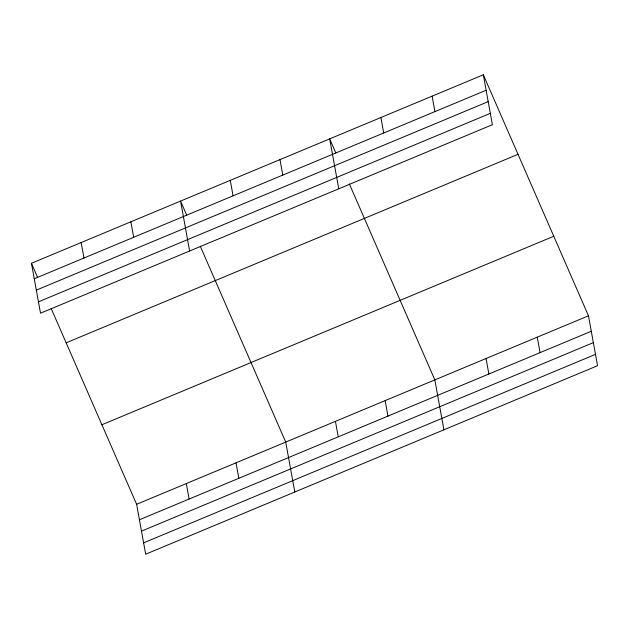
<?xml version="1.0" encoding="UTF-8"?>
<svg xmlns="http://www.w3.org/2000/svg" width="629" height="629" viewBox="0 0 629 629"><rect width="100%" height="100%" fill="white"/><g stroke="black" fill="none" stroke-linecap="round" stroke-linejoin="round"><path stroke-width="0.94" d="M483.324 74.788L492.389 124.707L40.523 313.203L31.45 263.284L483.324 74.788L588.477 315.797L597.55 365.716L145.676 554.212L136.611 504.293L51.114 308.352M34.265 278.757L486.131 90.261M36.325 290.126L488.198 101.631M38.455 301.834L490.329 113.338M66.155 342.813L518.021 154.317M101.906 424.756L553.779 236.26M136.611 504.293L588.477 315.797M139.418 519.766L591.291 331.271M141.486 531.135L593.359 342.64M143.616 542.851L595.482 354.355M335.855 153.012L329.682 138.875L338.756 188.794M349.347 183.943L434.843 379.885L443.917 429.811M186.734 215.22L180.57 201.076L189.643 251.002M200.234 246.143L285.723 442.085L294.797 492.012M31.45 263.284L37.622 277.42M537.268 337.16L540.075 352.633M486.052 358.522L488.867 373.996M432.107 96.151L434.922 111.624M380.899 117.513L383.706 132.986M385.137 400.618L387.951 416.099M335.43 421.351L338.245 436.833M279.976 159.609L282.791 175.082M230.269 180.342L233.084 195.823M236.017 462.826L238.831 478.299M186.31 483.559L189.125 499.033M130.863 221.809L133.67 237.29M81.157 242.55L83.971 258.024"/></g></svg>
